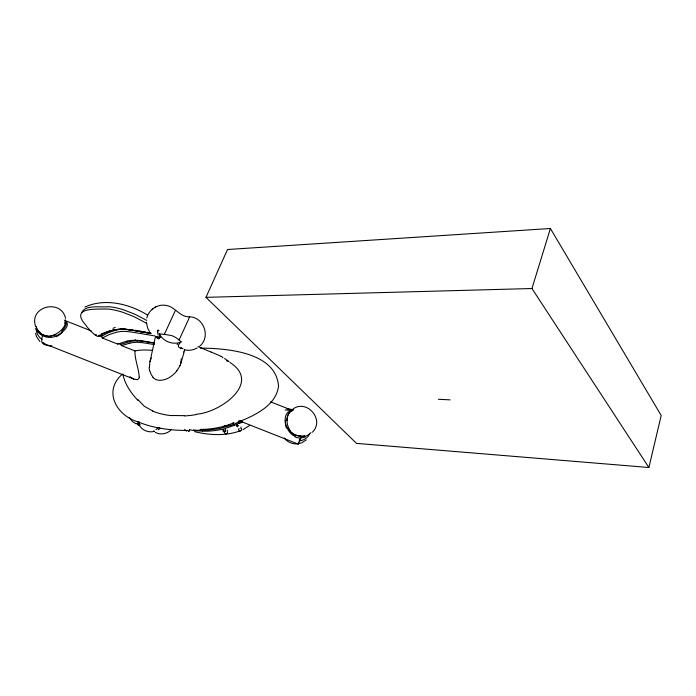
<?xml version="1.0" encoding="UTF-8"?>
<svg xmlns="http://www.w3.org/2000/svg" width="696" height="696" viewBox="0 0 696 696"><rect width="100%" height="100%" fill="white"/><g stroke="black" fill="none" stroke-linecap="round" stroke-linejoin="round"><path stroke-width="1.04" d="M188.633 431.155L188.903 431.668L189.712 429.745M286.865 420.619C287.022 417.121 287.639 412.467 291.311 411.014M81.841 312.408C85.651 304.3 100.998 307.684 108.802 306.692A38.689 14.059 25.3 0 1 112.108 307.093A41.012 14.886 25.3 0 1 123.801 309.903L135.076 314.288L146.743 320.412M184.562 429.824L184.71 430.467L185.223 429.841M139.235 377.18C138.8 368.332 134.754 359.928 134.946 350.941L121.591 345.625L130.004 343.05M301.203 437.01L298.158 444.074L298.697 442.291M181.125 362.146L180.064 365.548M149.422 367.505L149.823 362.433L155.382 336.986M648.889 467.503L661.2 415.486L550.405 228.497L227.522 249.516L205.972 297.34L356.517 443.387L648.889 467.503L531.953 288.518L550.405 228.497M149.988 361.694L151.284 357.988M180.856 363.277L184.736 349.966M159.715 337.917C158.975 340.109 156.33 337.986 156.296 336.429M139.374 424.995L139.217 422.054M158.462 337.055L157.688 337.743L158.166 338.021M139.026 424.325L138.991 422.107M138.269 424.16L138.06 421.419M146.812 318.011C148.822 309.442 158.123 303.439 166.744 305.544C175.435 307.171 179.994 317.28 189.59 316.793C203.832 317.106 211.01 337.142 199.648 346.216M300.141 438.941L299.289 440.925A13.937 13.033 36.2 0 0 300.968 440.611M188.433 319.603L189.477 316.976M188.198 320.125L179.055 340.066L179.411 340.387A14.947 13.685 16.9 0 0 181.439 341.91A16.452 15.051 15.1 0 1 159.175 333.523A15.947 14.538 14 0 0 164.334 334.367L171.329 335.498A19.384 17.896 13.8 0 1 178.289 339.378L179.055 340.066M175.296 310.642L164.334 334.367M300.307 438.558L300.82 437.445M101.729 335.35C96.892 336.768 106.897 331.583 109.559 331.183M237.319 426.309C237.606 428.257 235.909 424.351 237.501 424.525M176.906 370.82C172.573 376.127 166.066 380.816 158.897 380.242A9.544 7.047 54.1 0 1 152.955 377.554M312.374 432.242C325.049 420.114 307.127 398.895 293.077 408.926M139.261 425.221L138.347 425.3L137.521 424.212M170.938 429.963C167.005 434.104 160.271 435.113 155.269 432.364M138.173 424.351L136.703 423.586M121.852 374.605C103.112 391.396 116.354 415.634 138.513 422.098M179.986 343.267C177.741 344.503 177.515 348.418 181.308 347.817M158.357 427.622L157.2 428.606M155.974 429.615L156.765 428.962M159.775 427.614L159.123 427.718M306.257 439.898L301.794 442.778L298.48 443.726M84.903 307.049C104.887 297.871 129.143 303.804 147.308 314.914M249.62 425.5L243.043 429.589M154.66 307.562L155.686 306.884M152.137 309.25L153.268 308.493M98.762 336.368C111.029 327.329 126.646 328.451 140.644 331.705M100.99 336.56A3.55 1.592 13.9 0 1 102.329 338.012L109.211 334.567L116.632 332.201A64.162 22.42 24.2 0 1 123.931 331.331A73.489 25.43 24.1 0 1 134.293 332.47L154.982 335.95M242.295 421.489L234.404 425.352L225.556 428.31M240.877 420.81L234.204 424.082A66.973 43.1 -47.3 0 1 231.072 425.317L219.544 428.579L206.912 430.25A127.499 79.788 -45.4 0 1 193.471 429.963M197.212 347.948C193.288 350.288 188.486 350.88 184.075 349.749M55.871 334.793L49.181 336.525L42.647 334.802A14.572 3.48 -67.8 0 0 43.883 342.745M181.343 348.113L180.673 348.574L181.856 348.348M233.421 422.968L232.751 423.246M232.081 423.516L230.741 424.047M238.606 421.872C254.597 415.573 276.06 405.62 278.522 386.245C276.086 351.854 226.313 348.348 200.352 348.087M230.35 424.186L228.636 424.804M228.34 424.908L224.356 426.161A111.021 69.635 -45.7 0 1 200.013 429.371M101.503 333.836L106.331 332.305M108.411 331.627L111.317 330.687M242.217 422.402L238.424 423.56M109.742 331.122C123.349 326.415 137.599 331.818 151.258 333.471M240.407 430.746C225.765 436.192 209.557 435.244 194.584 431.659M111.09 330.704L113.552 330.069M291.415 410.988L292.024 410.892M127.159 341.084L117.711 344.094L102.356 338.021M196.611 414.155C219.17 412.858 262.375 383.183 229.941 362.442M182.952 348.357L182.43 348.348M285.09 409.97L292.111 410.405M51.974 345.877L47.92 345.686L43.97 344.381M224.182 425.708L226.391 425.552M287.004 408.848L293.329 409.692M184.397 415.66L172.208 415.503M205.972 297.34L531.953 288.518M297.523 443.857C292.477 444.326 287.213 442.09 284.264 437.932M188.146 430.433C171.494 430.537 154.608 428.475 139.043 422.315M202.371 431.172L203.563 431.181A108.237 68.678 -46.4 0 0 225.521 428.536M450.086 399.861L438.436 399.286M157.653 330.209L158.383 330.269A1.131 0.531 -9.3 0 1 158.636 330.356L159.001 330.704M293.277 410.066C283.437 413.711 286.186 431.807 295.539 435.487M150.658 332.758L144.899 332.244M46.937 336.133C54.61 337.255 67.912 327.712 65.102 319.655M132.388 330.287L137.799 331.174M135.198 330.269L136.529 330.478M291.989 410.414C280.07 412.397 285.534 433.286 295.182 436.192M147.543 332.836L150.292 333.288M149.301 332.653L147.308 332.314M147.265 332.801L144.611 332.349M139.217 330.922L141.244 331.27M145.316 331.975L143.289 331.627M143.941 332.236L138.487 331.287M151.615 342.632L147.639 341.971A73.463 25.265 23.8 0 0 137.156 340.779A64.258 22.316 23.8 0 0 129.734 341.614L120.599 344.45A2.088 0.974 16.5 0 0 119.155 343.772M151.31 342.371L154.042 342.858M154.312 343.111L145.934 341.475A76.151 26.126 23.8 0 0 135.033 340.24M154.312 344.59L147.648 343.45A72.602 24.899 23.8 0 0 137.338 342.267A63.397 21.959 23.8 0 0 130.039 343.067M46.954 336.333L43.117 335.046A15.164 3.654 -67.9 0 1 42.647 334.802M185.736 430.789L186.763 431.102M42.734 343.05L133.893 379.111L137.147 379.625A9.77 4.707 63.7 0 0 138.678 378.65L138.852 378.424A7.578 3.628 62.5 0 0 139.278 377.232M270.44 401.792L292.207 410.353M65.25 320.639L91.28 330.922M238.867 420.628L298.158 444.065M133.893 379.111L129.917 376.719M197.995 346.634L211.071 352.054M65.076 320.56C73.097 326.12 57.907 336.481 52.426 337.212C46.554 338.273 40.42 335.481 36.784 330.861C33.521 323.388 40.646 335.08 42.865 334.785M152.72 410.979L144.185 406.194L137.764 399.4M136.138 423.873L132.405 421.541L129.352 417.435M226.383 360.606L228.192 361.485M36.331 326.833A14.555 13.137 2.4 0 0 43.091 335.107L43.117 335.046A19.775 4.759 -67.4 0 1 43.657 335.498M224.538 358.483L229.036 361.529M99.232 335.115C98.771 340.492 87.191 327.633 85.834 325.18C69.356 306.614 96.605 309.398 107.662 309.015A38.724 13.99 25.3 0 1 110.968 309.415A41.055 14.816 25.2 0 1 122.67 312.243L133.954 316.637L145.638 322.761A69.008 24.299 25.2 0 1 146.665 323.362M304.622 435.835L305.274 436.957A16.121 15.643 -74 0 1 301.064 437.671M238.676 425.978L238.545 425.865A5.942 2.01 -12.5 0 0 238.067 425.334M227.122 430.171L227.592 430.711M291.189 432.677L287.926 427.3M39.898 341.501L36.566 336.786L35.505 333.288M153.103 377.328L151.136 374.483L149.849 370.811M138.139 400.644C131.1 393.092 124.749 384.218 122.809 373.891M157.079 337.186L157.679 337.786L155.887 336.533M156.974 337.029L156.678 336.49M149.492 331.557L147.639 328.094L146.412 322.309M241.077 427.057L241.155 427.292M236.823 425.804L236.483 424.29M65.554 318.376C61.344 298.323 28.275 306.266 35.722 326.668M134.937 350.897L134.946 350.941A72.454 24.734 23.5 0 1 152.354 350.375M227.2 431.511A1.505 1.427 51.6 0 1 226.383 433.825A1.505 1.427 51.6 0 1 224.634 431.972M225.173 429.258A1.522 1.175 -71.2 0 1 225.156 431.303A1.522 1.175 -71.2 0 1 223.468 431.685A1.522 1.175 -71.2 0 1 223.373 429.667M240.433 428.084A1.514 1.488 -18 0 1 241.538 430.102A1.514 1.488 -18 0 1 239.302 430.78A1.514 1.488 -18 0 1 239.093 428.492M223.32 430.563A10.144 1.931 4.7 0 1 225.313 431.224M304.526 435.574A14.05 13.198 34 0 1 300.776 436.07M301.124 438.097A13.65 12.424 25.5 0 1 294.913 436.81M300.715 435.966A10.918 8.822 20.3 0 1 295.765 434.957M158.07 331.679A15.486 1.636 73.8 0 1 157.688 330.609M160.028 337.082A17.748 3.036 87 0 1 159.932 337.421M157.383 331.409A15.042 2.567 70.1 0 1 158.183 335.115M159.662 335.472A12.05 3.245 59.6 0 1 158.688 337.351M115.31 327.398A148.831 12.737 -28.3 0 1 112.943 328.286M144.872 332.366A164.839 137.738 -67.3 0 1 140.627 331.792M158.183 429.815A10.988 1.462 -30.9 0 1 159.897 428.597M153.703 430.833A13.415 12.719 11.6 0 0 154.503 431.346A12.963 12.276 9.6 0 1 138.913 424.551A13.372 12.615 8.2 0 0 140.331 424.751M177.141 344.729A16.086 3.463 -29.8 0 1 177.715 343.589M160.593 335.724A13.363 3.315 63.9 0 1 157.774 336.847M42.073 339.491A14.372 12.998 2.2 0 1 36.418 326.815M44.005 344.102A12.476 6.838 17.5 0 1 43.622 343.928M62.536 332.079A13.546 10.162 -42.3 0 1 56.211 336.681M66.251 322.779A11.475 5.142 -39.7 0 1 61.692 331.322M65.137 320.821A13.328 5.377 -35.4 0 1 64.719 323.414M309.624 433.939A14.016 13.102 36.2 0 1 300.968 440.603M301.298 436.305A12.102 10.301 20.2 0 1 291.511 432.416M286.508 428.075A13.79 11.458 83.6 0 1 285.369 420.34M310.947 432.581A14.181 13.233 36.1 0 1 301.664 437.001M232.864 423.02A2.88 1.349 68.9 0 1 233.917 425.552M202.423 431.033A125.289 78.674 -45.6 0 1 189.547 429.815M233.795 422.646A54.305 34.835 -47.1 0 1 233.421 422.803M211.201 352.098A19.41 0.792 21.3 0 1 221.084 356.369M222.659 357.866A19.418 1.897 22.8 0 0 222.816 357.7A19.366 1.183 19.9 0 0 222.824 357.561A19.366 1.183 19.7 0 0 221.25 356.465M183.535 351.828A6.499 4.333 -19.1 0 1 183.5 352.028M121.696 328.686A2.027 1.514 89.7 0 1 121.974 328.39M123.949 328.851A2.027 1.514 89.7 0 1 124.219 329.547M124.027 329.051A65.119 22.864 24.2 0 0 116.615 329.974L108.393 332.662L101.477 336.359A1.783 0.713 17 0 0 100.033 335.69M124.019 329.034A74.437 25.883 24.1 0 1 126.968 329.243M130.039 329.556A74.437 25.883 24.1 0 1 132.597 329.895M113.587 330.095A67.93 23.742 24.2 0 1 121.356 329.13M98.519 336.49A2.366 1.244 22.9 0 1 99.98 335.62M136.981 340.44A2.001 1.479 -89.5 0 1 137.356 341.275M135.189 340.153A2.001 1.479 -89.5 0 1 135.52 339.952M120.347 344.555A3.863 1.966 14 0 1 121.321 345.46M127.194 341.101A66.903 23.177 23.8 0 1 134.963 340.257M172.138 415.66A133.536 83.52 -48.8 0 1 152.641 411.101M196.516 414.512A128.743 80.606 -48.8 0 1 184.292 415.938M95.282 335.159A14.399 11.301 71.3 0 1 96.466 334.733M102.164 335.846A2.584 0.444 13.4 0 1 101.616 335.846M117.815 343.972A1.618 0.922 24.7 0 1 119.146 343.685M179.986 365.496A16.861 10.727 -71.3 0 1 176.827 370.672M181.178 358.849A10.484 7.404 -71.4 0 1 180.916 362.129M149.544 370.855A20.367 19.401 18.1 0 1 149.179 367.505M121.426 329.121A77.299 26.753 24.1 0 1 132.414 330.313"/></g></svg>
